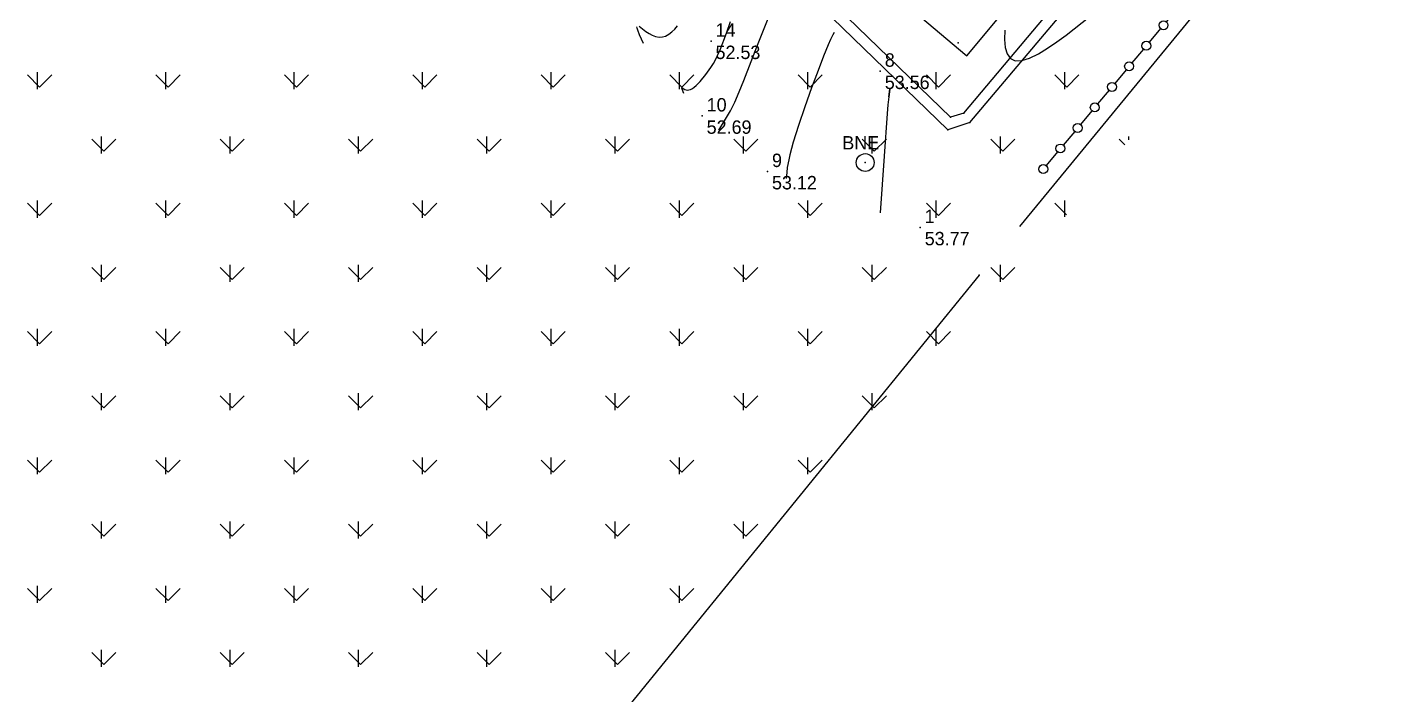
# Model space of a CAD drawing. Header units: metres. Extents: x 64 to 796628, y 142 to 671743.
# Drawn here: x 364417.4 to 364568.8, y 375874.2 to 375949 of the extents above; entities that cross this region are included whole.
import ezdxf
from ezdxf.enums import TextEntityAlignment as Align

# ---------------------------------------------------------------- set-up
doc = ezdxf.new("R2010")
doc.units = ezdxf.units.M
doc.header["$LTSCALE"] = 2
doc.linetypes.add('ACAD_ISO02W100', pattern=[15, 12, -3])
doc.linetypes.add('AXES', pattern=[50.8, 31.75, -6.35, 6.35, -6.35])
for name, color, linetype, lineweight in [('allee', 7, 'ACAD_ISO02W100', 25), ('Ligne arbre', 3, 'LIMITE1', 25), ('MUR IAV', 7, 'AXES', 25)]:
    doc.layers.add(name, color=color, linetype=linetype, lineweight=lineweight)
for name, color, linetype in [('Arbres', 100, 'Continuous'), ('CN_01_00', 32, 'Continuous'), ('CN_02_00', 26, 'Continuous'), ('piste', 7, 'ACAD_ISO02W100'), ('point topographique', 7, 'Continuous'), ("Station recyclage D'eau", 171, 'Continuous'), ('TopoAlt', 32, 'Continuous'), ('TOPOJIS', 32, 'Continuous'), ('TopoMat', 7, 'Continuous'), ('vegetation', 94, 'Continuous'), ('youssef', 7, 'Continuous')]:
    doc.layers.add(name, color=color, linetype=linetype)
doc.linetypes.add('LIMITE1', pattern='A,6.35,-2.54,[133,ltypeshp.shx,S=2.54,R=0,X=-2.54,Y=0],-2.54,25.4', length=36.83)

# ---------------------------------------------------------------- blocks, each defined once
blk = doc.blocks.new('TCPOINT')
at = {"color": 0}
blk.add_point((0, 0), dxfattribs=at)
at = {"layer": 'TopoAlt'}
blk.add_attdef('ALT', text='', height=1.5, dxfattribs=at).set_placement((0.5, -0.5), align=Align.TOP_LEFT)
at = {"layer": 'TopoMat'}
blk.add_attdef('MAT', (0.5, 0.5), '', height=1.5, dxfattribs=at)
blk = doc.blocks.new('ligne')
at = {"layer": 'Arbres'}
for points in [[(364559.74, 376081.61), (364561.34, 376080.4)], [(364562.15, 376079.81), (364563.74, 376078.61)], [(364564.55, 376078.02), (364566.15, 376076.81)], [(364566.95, 376076.22), (364568.55, 376075.02)]]:
    blk.add_lwpolyline(points, dxfattribs=at)
for centre in [(364561.75, 376080.11), (364564.15, 376078.32), (364566.55, 376076.52), (364568.96, 376074.73)]:
    blk.add_circle(centre, 0.5, dxfattribs=at)

msp = doc.modelspace()

# ---------------------------------------------------------------- linework, layer by layer
for p in [(364521.58, 375947.19), (364520.72, 375938.88), (364522.2, 375939.34), (364520.42, 375937.48), (364522.88, 375938.27)]:
    msp.add_point(p)
at = {"color": 0}
msp.add_point((364511.17, 375933.8), dxfattribs=at)
msp.add_point((364511.17, 375933.8), dxfattribs=at)
at = {"layer": 'allee'}
for p, q in [((364522.88, 375938.27), (364555.15, 375976.62)), ((364522.88, 375938.27), (364555.15, 375976.62)), ((364522.2, 375939.34), (364552.5, 375975.32)), ((364522.2, 375939.34), (364552.5, 375975.32)), ((364520.42, 375937.48), (364488.88, 375968.05)), ((364520.42, 375937.48), (364488.88, 375968.05)), ((364520.72, 375938.88), (364490.1, 375968.56)), ((364520.72, 375938.88), (364490.1, 375968.56)), ((364522.2, 375939.34), (364520.72, 375938.88)), ((364522.2, 375939.34), (364520.72, 375938.88)), ((364522.88, 375938.27), (364520.42, 375937.48)), ((364522.88, 375938.27), (364520.42, 375937.48))]:
    msp.add_line(p, q, dxfattribs=at)
for p in [(364520.72, 375938.88), (364522.2, 375939.34), (364520.42, 375937.48), (364522.88, 375938.27)]:
    msp.add_point(p, dxfattribs=at)
at = {"layer": 'CN_01_00', "flags": 128}
for points, elevation in [([(364494.8, 375937.43), (364495.44, 375938.49), (364496.08, 375939.61), (364496.57, 375940.58), (364497.08, 375941.72), (364497.6, 375943), (364499.04, 375946.77), (364499.7, 375948.44), (364501.99, 375954.13), (364501.99, 375954.13), (364501.99, 375954.13), (364501.99, 375954.13)], 52.8), ([(364490.89, 375941.54), (364490.69, 375942), (364490.66, 375942.12), (364490.66, 375942.15), (364490.69, 375942.16), (364491, 375941.98), (364491.13, 375941.94), (364491.28, 375941.92), (364491.45, 375941.93), (364491.63, 375941.98), (364491.83, 375942.08), (364492.03, 375942.23), (364492.25, 375942.42), (364492.7, 375942.87), (364493.35, 375943.66), (364493.89, 375944.43), (364494.19, 375944.91), (364494.45, 375945.37), (364494.66, 375945.8), (364494.93, 375946.41), (364495.64, 375948.27), (364496.1, 375949.6)], 52.6), ([(364486.36, 375947.13), (364485.91, 375948.11), (364485.71, 375948.61), (364485.64, 375948.83), (364485.61, 375949)], 52.4), ([(364485.86, 375949.06), (364486.64, 375948.48), (364486.98, 375948.26), (364487.35, 375948.05), (364487.72, 375947.91), (364488.1, 375947.83), (364488.47, 375947.86), (364488.83, 375947.97), (364489.18, 375948.17), (364489.52, 375948.43), (364489.85, 375948.74), (364490.16, 375949.1)], 52.4), ([(364507.69, 375948.35), (364507.69, 375948.35), (364507.69, 375948.35), (364507.55, 375948.09), (364507.29, 375947.56), (364507.03, 375947), (364506.49, 375945.71), (364505.89, 375944.12), (364505.17, 375942.17), (364504.42, 375940.04), (364503.7, 375937.95), (364503.12, 375936.1), (364502.73, 375934.68), (364502.61, 375934.12), (364502.45, 375933.26), (364502.39, 375932.7), (364502.34, 375932.03)], 53.2), ([(364513.82, 375941.17), (364513.94, 375942.01), (364513.94, 375942.01), (364513.82, 375941.17), (364513.72, 375940.28), (364513.64, 375939.3), (364513.29, 375934.52), (364512.86, 375928.18)], 53.6)]:
    msp.add_lwpolyline(points, dxfattribs=dict(at, elevation=elevation))
at = {"layer": 'CN_02_00'}
for p, q in [((364534.56, 375948.76, 54), (364537.25, 375950.89, 54)), ((364526.8, 375948.61, 54), (364526.76, 375947.59, 54)), ((364532.63, 375947.31, 54), (364533.64, 375948.05, 54)), ((364533.64, 375948.05, 54), (364534.56, 375948.76, 54)), ((364526.76, 375947.59, 54), (364526.83, 375946.69, 54)), ((364526.83, 375946.69, 54), (364527.04, 375945.96, 54)), ((364530.55, 375945.98, 54), (364531.58, 375946.61, 54)), ((364531.58, 375946.61, 54), (364532.63, 375947.31, 54)), ((364527.04, 375945.96, 54), (364527.41, 375945.44, 54)), ((364527.41, 375945.44, 54), (364527.96, 375945.18, 54)), ((364527.96, 375945.18, 54), (364528.69, 375945.21, 54)), ((364528.69, 375945.21, 54), (364529.57, 375945.5, 54)), ((364529.57, 375945.5, 54), (364530.55, 375945.98, 54))]:
    msp.add_line(p, q, dxfattribs=at)
at = {"layer": 'MUR IAV'}
for p, q in [((364568.77, 375975.69), (364523.93, 375921.19)), ((364568.77, 375975.69), (364523.93, 375921.19)), ((364568.77, 375975.69), (364523.93, 375921.19)), ((364523.93, 375921.19), (364345.85, 375702.24))]:
    msp.add_line(p, q, dxfattribs=at)
msp.add_lwpolyline([(364568.77, 375975.69), (364523.93, 375921.19)], dxfattribs=at)
msp.add_point((364523.93, 375921.19), dxfattribs=at)
at = {"layer": 'piste'}
for p, q in [((364520.42, 375937.48), (364488.88, 375968.05)), ((364520.72, 375938.88), (364490.1, 375968.56))]:
    msp.add_line(p, q, dxfattribs=at)
at = {"layer": 'point topographique'}
msp.add_circle((364511.17, 375933.8), 1, dxfattribs=at)
msp.add_point((364511.17, 375933.8), dxfattribs=at)
at = {"layer": "Station recyclage D'eau"}
msp.add_line((364522.56, 375945.74), (364549.3, 375977.97), dxfattribs=at)
msp.add_lwpolyline([(364515.24, 375951.9), (364522.56, 375945.74)], dxfattribs=at)
msp.add_point((364521.58, 375947.19), dxfattribs=at)
at = {"layer": 'vegetation', "ltscale": 0.001}
for p, q in [((364418.79, 375942.26), (364417.45, 375943.61)), ((364418.54, 375942), (364418.54, 375943.91)), ((364418.79, 375942.26), (364420.14, 375943.61)), ((364433.16, 375942.26), (364431.81, 375943.61)), ((364432.91, 375942), (364432.91, 375943.91)), ((364433.16, 375942.26), (364434.51, 375943.61)), ((364447.53, 375942.26), (364446.18, 375943.61)), ((364447.28, 375942), (364447.28, 375943.91)), ((364447.53, 375942.26), (364448.88, 375943.61)), ((364461.9, 375942.26), (364460.55, 375943.61)), ((364461.65, 375942), (364461.65, 375943.91)), ((364461.9, 375942.26), (364463.25, 375943.61)), ((364476.27, 375942.26), (364474.92, 375943.61)), ((364476.02, 375942), (364476.02, 375943.91)), ((364476.27, 375942.26), (364477.61, 375943.61)), ((364490.64, 375942.26), (364489.29, 375943.61)), ((364490.39, 375942), (364490.39, 375943.91)), ((364490.64, 375942.26), (364491.98, 375943.61)), ((364505, 375942.26), (364503.66, 375943.61)), ((364504.76, 375942), (364504.76, 375943.91)), ((364505, 375942.26), (364506.35, 375943.61)), ((364519.37, 375942.26), (364518.03, 375943.61)), ((364519.12, 375942), (364519.12, 375943.91)), ((364519.37, 375942.26), (364520.72, 375943.61)), ((364533.74, 375942.26), (364532.39, 375943.61)), ((364533.49, 375942), (364533.49, 375943.91)), ((364533.74, 375942.26), (364535.09, 375943.61)), ((364425.98, 375935.07), (364424.63, 375936.42)), ((364425.73, 375934.82), (364425.73, 375936.72)), ((364425.98, 375935.07), (364427.32, 375936.42)), ((364440.35, 375935.07), (364439, 375936.42)), ((364440.1, 375934.82), (364440.1, 375936.72)), ((364440.35, 375935.07), (364441.69, 375936.42)), ((364454.71, 375935.07), (364453.37, 375936.42)), ((364454.47, 375934.82), (364454.47, 375936.72)), ((364454.71, 375935.07), (364456.06, 375936.42)), ((364469.08, 375935.07), (364467.74, 375936.42)), ((364468.83, 375934.82), (364468.83, 375936.72)), ((364469.08, 375935.07), (364470.43, 375936.42)), ((364483.45, 375935.07), (364482.1, 375936.42)), ((364483.2, 375934.82), (364483.2, 375936.72)), ((364483.45, 375935.07), (364484.8, 375936.42)), ((364497.82, 375935.07), (364496.47, 375936.42)), ((364497.57, 375934.82), (364497.57, 375936.72)), ((364497.82, 375935.07), (364499.17, 375936.42)), ((364512.19, 375935.07), (364510.84, 375936.42)), ((364511.94, 375934.82), (364511.94, 375936.72)), ((364512.19, 375935.07), (364513.54, 375936.42)), ((364526.56, 375935.07), (364525.21, 375936.42)), ((364526.31, 375934.82), (364526.31, 375936.72)), ((364526.56, 375935.07), (364527.9, 375936.42)), ((364540.21, 375935.79), (364539.58, 375936.42)), ((364540.68, 375936.36), (364540.68, 375936.72)), ((364418.79, 375927.89), (364417.45, 375929.24)), ((364418.54, 375927.63), (364418.54, 375929.54)), ((364418.79, 375927.89), (364420.14, 375929.24)), ((364433.16, 375927.89), (364431.81, 375929.24)), ((364432.91, 375927.63), (364432.91, 375929.54)), ((364433.16, 375927.89), (364434.51, 375929.24)), ((364447.53, 375927.89), (364446.18, 375929.24)), ((364447.28, 375927.63), (364447.28, 375929.54)), ((364447.53, 375927.89), (364448.88, 375929.24)), ((364461.9, 375927.89), (364460.55, 375929.24)), ((364461.65, 375927.63), (364461.65, 375929.54)), ((364461.9, 375927.89), (364463.25, 375929.24)), ((364476.27, 375927.89), (364474.92, 375929.24)), ((364476.02, 375927.63), (364476.02, 375929.54)), ((364476.27, 375927.89), (364477.61, 375929.24)), ((364490.64, 375927.89), (364489.29, 375929.24)), ((364490.39, 375927.63), (364490.39, 375929.54)), ((364490.64, 375927.89), (364491.98, 375929.24)), ((364505, 375927.89), (364503.66, 375929.24)), ((364504.76, 375927.63), (364504.76, 375929.54)), ((364505, 375927.89), (364506.35, 375929.24)), ((364519.37, 375927.89), (364518.03, 375929.24)), ((364519.12, 375927.63), (364519.12, 375929.54)), ((364519.37, 375927.89), (364520.72, 375929.24)), ((364533.68, 375927.95), (364532.39, 375929.24)), ((364533.49, 375927.72), (364533.49, 375929.54)), ((364425.98, 375920.71), (364424.63, 375922.05)), ((364425.73, 375920.45), (364425.73, 375922.35)), ((364425.98, 375920.71), (364427.32, 375922.05)), ((364440.35, 375920.71), (364439, 375922.05)), ((364440.1, 375920.45), (364440.1, 375922.35)), ((364440.35, 375920.71), (364441.69, 375922.05)), ((364454.71, 375920.71), (364453.37, 375922.05)), ((364454.47, 375920.45), (364454.47, 375922.35)), ((364454.71, 375920.71), (364456.06, 375922.05)), ((364469.08, 375920.71), (364467.74, 375922.05)), ((364468.83, 375920.45), (364468.83, 375922.35)), ((364469.08, 375920.71), (364470.43, 375922.05)), ((364483.45, 375920.71), (364482.1, 375922.05)), ((364483.2, 375920.45), (364483.2, 375922.35)), ((364483.45, 375920.71), (364484.8, 375922.05)), ((364497.82, 375920.71), (364496.47, 375922.05)), ((364497.57, 375920.45), (364497.57, 375922.35)), ((364497.82, 375920.71), (364499.17, 375922.05)), ((364512.19, 375920.71), (364510.84, 375922.05)), ((364511.94, 375920.45), (364511.94, 375922.35)), ((364512.19, 375920.71), (364513.54, 375922.05)), ((364526.56, 375920.71), (364525.21, 375922.05)), ((364526.31, 375920.45), (364526.31, 375922.35)), ((364526.56, 375920.71), (364527.9, 375922.05)), ((364418.79, 375913.52), (364417.45, 375914.87)), ((364418.54, 375913.27), (364418.54, 375915.17)), ((364418.79, 375913.52), (364420.14, 375914.87)), ((364433.16, 375913.52), (364431.81, 375914.87)), ((364432.91, 375913.27), (364432.91, 375915.17)), ((364433.16, 375913.52), (364434.51, 375914.87)), ((364447.53, 375913.52), (364446.18, 375914.87)), ((364447.28, 375913.27), (364447.28, 375915.17)), ((364447.53, 375913.52), (364448.88, 375914.87)), ((364461.9, 375913.52), (364460.55, 375914.87)), ((364461.65, 375913.27), (364461.65, 375915.17)), ((364461.9, 375913.52), (364463.25, 375914.87)), ((364476.27, 375913.52), (364474.92, 375914.87)), ((364476.02, 375913.27), (364476.02, 375915.17)), ((364476.27, 375913.52), (364477.61, 375914.87)), ((364490.64, 375913.52), (364489.29, 375914.87)), ((364490.39, 375913.27), (364490.39, 375915.17)), ((364490.64, 375913.52), (364491.98, 375914.87)), ((364505, 375913.52), (364503.66, 375914.87)), ((364504.76, 375913.27), (364504.76, 375915.17)), ((364505, 375913.52), (364506.35, 375914.87)), ((364519.37, 375913.52), (364518.03, 375914.87)), ((364519.12, 375913.27), (364519.12, 375915.17)), ((364519.37, 375913.52), (364520.72, 375914.87)), ((364425.98, 375906.34), (364424.63, 375907.68)), ((364425.73, 375906.08), (364425.73, 375907.99)), ((364425.98, 375906.34), (364427.32, 375907.68)), ((364440.35, 375906.34), (364439, 375907.68)), ((364440.1, 375906.08), (364440.1, 375907.99)), ((364440.35, 375906.34), (364441.69, 375907.68)), ((364454.71, 375906.34), (364453.37, 375907.68)), ((364454.47, 375906.08), (364454.47, 375907.99)), ((364454.71, 375906.34), (364456.06, 375907.68)), ((364469.08, 375906.34), (364467.74, 375907.68)), ((364468.83, 375906.08), (364468.83, 375907.99)), ((364469.08, 375906.34), (364470.43, 375907.68)), ((364483.45, 375906.34), (364482.1, 375907.68)), ((364483.2, 375906.08), (364483.2, 375907.99)), ((364483.45, 375906.34), (364484.8, 375907.68)), ((364497.82, 375906.34), (364496.47, 375907.68)), ((364497.57, 375906.08), (364497.57, 375907.99)), ((364497.82, 375906.34), (364499.17, 375907.68)), ((364512.19, 375906.34), (364510.84, 375907.68)), ((364511.94, 375906.08), (364511.94, 375907.99)), ((364512.19, 375906.34), (364513.54, 375907.68)), ((364418.79, 375899.15), (364417.45, 375900.5)), ((364418.54, 375898.9), (364418.54, 375900.8)), ((364418.79, 375899.15), (364420.14, 375900.5)), ((364433.16, 375899.15), (364431.81, 375900.5)), ((364432.91, 375898.9), (364432.91, 375900.8)), ((364433.16, 375899.15), (364434.51, 375900.5)), ((364447.53, 375899.15), (364446.18, 375900.5)), ((364447.28, 375898.9), (364447.28, 375900.8)), ((364447.53, 375899.15), (364448.88, 375900.5)), ((364461.9, 375899.15), (364460.55, 375900.5)), ((364461.65, 375898.9), (364461.65, 375900.8)), ((364461.9, 375899.15), (364463.25, 375900.5)), ((364476.27, 375899.15), (364474.92, 375900.5)), ((364476.02, 375898.9), (364476.02, 375900.8)), ((364476.27, 375899.15), (364477.61, 375900.5)), ((364490.64, 375899.15), (364489.29, 375900.5)), ((364490.39, 375898.9), (364490.39, 375900.8)), ((364490.64, 375899.15), (364491.98, 375900.5)), ((364505, 375899.15), (364503.66, 375900.5)), ((364504.76, 375898.9), (364504.76, 375900.8)), ((364505, 375899.15), (364506.35, 375900.5)), ((364425.98, 375891.97), (364424.63, 375893.32)), ((364425.73, 375891.71), (364425.73, 375893.62)), ((364425.98, 375891.97), (364427.32, 375893.32)), ((364440.35, 375891.97), (364439, 375893.32)), ((364440.1, 375891.71), (364440.1, 375893.62)), ((364440.35, 375891.97), (364441.69, 375893.32)), ((364454.71, 375891.97), (364453.37, 375893.32)), ((364454.47, 375891.71), (364454.47, 375893.62)), ((364454.71, 375891.97), (364456.06, 375893.32)), ((364469.08, 375891.97), (364467.74, 375893.32)), ((364468.83, 375891.71), (364468.83, 375893.62)), ((364469.08, 375891.97), (364470.43, 375893.32)), ((364483.45, 375891.97), (364482.1, 375893.32)), ((364483.2, 375891.71), (364483.2, 375893.62)), ((364483.45, 375891.97), (364484.8, 375893.32)), ((364497.82, 375891.97), (364496.47, 375893.32)), ((364497.57, 375891.71), (364497.57, 375893.62)), ((364497.82, 375891.97), (364499.17, 375893.32)), ((364418.79, 375884.78), (364417.45, 375886.13)), ((364418.54, 375884.53), (364418.54, 375886.43)), ((364418.79, 375884.78), (364420.14, 375886.13)), ((364433.16, 375884.78), (364431.81, 375886.13)), ((364432.91, 375884.53), (364432.91, 375886.43)), ((364433.16, 375884.78), (364434.51, 375886.13)), ((364447.53, 375884.78), (364446.18, 375886.13)), ((364447.28, 375884.53), (364447.28, 375886.43)), ((364447.53, 375884.78), (364448.88, 375886.13)), ((364461.9, 375884.78), (364460.55, 375886.13)), ((364461.65, 375884.53), (364461.65, 375886.43)), ((364461.9, 375884.78), (364463.25, 375886.13)), ((364476.27, 375884.78), (364474.92, 375886.13)), ((364476.02, 375884.53), (364476.02, 375886.43)), ((364476.27, 375884.78), (364477.61, 375886.13)), ((364490.64, 375884.78), (364489.29, 375886.13)), ((364490.39, 375884.53), (364490.39, 375886.43)), ((364490.64, 375884.78), (364491.98, 375886.13)), ((364425.98, 375877.6), (364424.63, 375878.95)), ((364425.73, 375877.34), (364425.73, 375879.25)), ((364425.98, 375877.6), (364427.32, 375878.95)), ((364440.35, 375877.6), (364439, 375878.95)), ((364440.1, 375877.34), (364440.1, 375879.25)), ((364440.35, 375877.6), (364441.69, 375878.95)), ((364454.71, 375877.6), (364453.37, 375878.95)), ((364454.47, 375877.34), (364454.47, 375879.25)), ((364454.71, 375877.6), (364456.06, 375878.95)), ((364469.08, 375877.6), (364467.74, 375878.95)), ((364468.83, 375877.34), (364468.83, 375879.25)), ((364469.08, 375877.6), (364470.43, 375878.95)), ((364483.45, 375877.6), (364482.1, 375878.95)), ((364483.2, 375877.34), (364483.2, 375879.25)), ((364483.45, 375877.6), (364484.8, 375878.95))]:
    msp.add_line(p, q, dxfattribs=at)
at = {"layer": 'youssef'}
msp.add_point((364523.93, 375921.19), dxfattribs=at)

# ---------------------------------------------------------------- block references
at = {"layer": 'Ligne arbre', "rotation": 266.8559483786466}
for p in [(9025.46, 760588.87), (9017.77, 760579.67)]:
    msp.add_blockref('ligne', p, dxfattribs=at)
at = {"layer": 'TOPOJIS'}
for p, values in [((364493.92, 375947.39, 52.53), {'MAT': '14', 'ALT': '52.53'}), ((364512.86, 375944.03, 53.56), {'MAT': '8', 'ALT': '53.56'}), ((364492.93, 375939.02, 52.69), {'MAT': '10', 'ALT': '52.69'}), ((364500.24, 375932.8, 53.12), {'MAT': '9', 'ALT': '53.12'}), ((364517.33, 375926.54, 53.77), {'MAT': '1', 'ALT': '53.77'})]:
    msp.add_blockref('TCPOINT', p, dxfattribs=at).add_auto_attribs(values)

# ---------------------------------------------------------------- texts
at = {"layer": 'point topographique', "insert": (364508.61, 375936.77), "char_height": 1.5, "width": 6.2639, "attachment_point": 1}
msp.add_mtext('BNE', dxfattribs=at)

doc.saveas('drawing.dxf')
